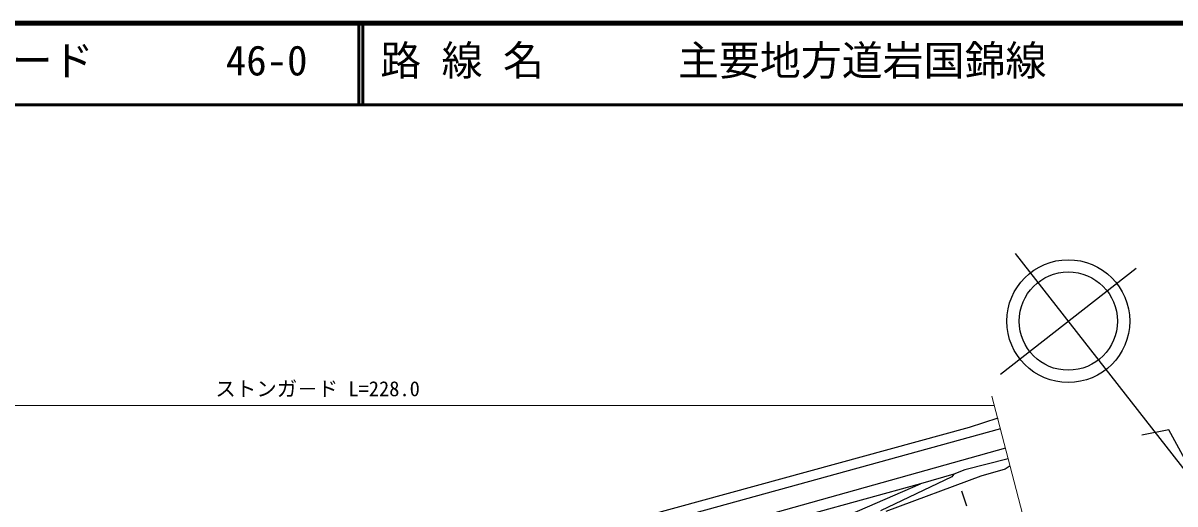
# Model space of a CAD drawing. Units: millimetres, scale not verified. Extents: x -24219 to 615781, y -164916 to 195084.
# Drawn here: x 72543 to 213208, y 136346 to 195084 of the extents above; entities that cross this region are included whole.
import ezdxf
from ezdxf.enums import TextEntityAlignment as Align

# ---------------------------------------------------------------- set-up
doc = ezdxf.new("R2010")
doc.units = ezdxf.units.MM
doc.header["$LTSCALE"] = 1000
for name, color, linetype, lineweight in [('M-BGD', 7, 'Continuous', 25), ('M-BMK-HTXT', 7, 'Continuous', 13), ('M-BMK-LINE', 2, 'Continuous', 13), ('M-BMK-SRVR', 3, 'Continuous', 25), ('M-TTL', 2, 'Continuous', 140), ('M-TTL-LINE', 7, 'Continuous', 50), ('M-TTL-TXT', 7, 'Continuous', 13)]:
    doc.layers.add(name, color=color, linetype=linetype, lineweight=lineweight)
doc.styles.add('ＭＳ ゴシック', font='')
doc.styles.get('ＭＳ ゴシック').set_extended_font_data('MS Gothic')

msp = doc.modelspace()

# ---------------------------------------------------------------- linework, layer by layer
at = {"layer": 'M-BGD'}
for p, q in [((191558, 146837), (188071, 145674)), ((191903, 145511), (90027, 117480)), ((188071, 145674), (125502, 128572)), ((192519, 143147), (90619, 114686)), ((192850, 141874), (187563, 140510)), ((193072, 141022), (192473, 140594)), ((185954, 139663), (177233, 135514)), ((189510, 139748), (177911, 135430)), ((186208, 140002), (182144, 138816)), ((186208, 140002), (185954, 139663)), ((187563, 140510), (186208, 140002)), ((192473, 140594), (189510, 139748)), ((182144, 138816), (124909, 123068)), ((162755, 130434), (182144, 138816)), ((187139, 137970), (187732, 136107))]:
    msp.add_line(p, q, dxfattribs=at)
at = {"layer": 'M-BMK-HTXT'}
msp.add_line((28441, 148355), (191163, 148355), dxfattribs=at)
at = {"layer": 'M-BMK-LINE'}
msp.add_line((218974, 41534), (190864, 149504), dxfattribs=at)
at = {"layer": 'M-BMK-SRVR'}
for p, q in [((216803, 137403), (193716, 166954)), ((191906, 152215), (208454, 165144)), ((212444, 145419), (209157, 144754)), ((216803, 137403), (212444, 145419))]:
    msp.add_line(p, q, dxfattribs=at)
for radius in [7500, 6000]:
    msp.add_circle((200180, 158680), radius, dxfattribs=at)
at = {"layer": 'M-TTL'}
msp.add_line((615781, 195084), (-24219, 195084), dxfattribs=at)
at = {"layer": 'M-TTL-LINE'}
for p, q in [((113531, 195084), (113531, 185084)), ((114031, 195084), (114031, 185084)), ((-24219, 185084), (615781, 185084))]:
    msp.add_line(p, q, dxfattribs=at)

# ---------------------------------------------------------------- texts
at = {"layer": 'M-BMK-HTXT', "style": 'ＭＳ ゴシック'}
msp.add_text('ストンガ－ド L=228.0', height=1833, dxfattribs=at).set_placement((96021, 148955), align=Align.BOTTOM_LEFT)
at = {"layer": 'M-TTL-TXT', "style": 'ＭＳ ゴシック'}
for s, p in [('路 線 名', (116160, 187584)), ('主要地方道岩国錦線', (152515, 187584)), ('図面コード', (56160, 187584)), ('46-0', (97302, 187584))]:
    msp.add_text(s, height=3666, dxfattribs=at).set_placement(p, align=Align.BOTTOM_LEFT)

doc.saveas('drawing.dxf')
